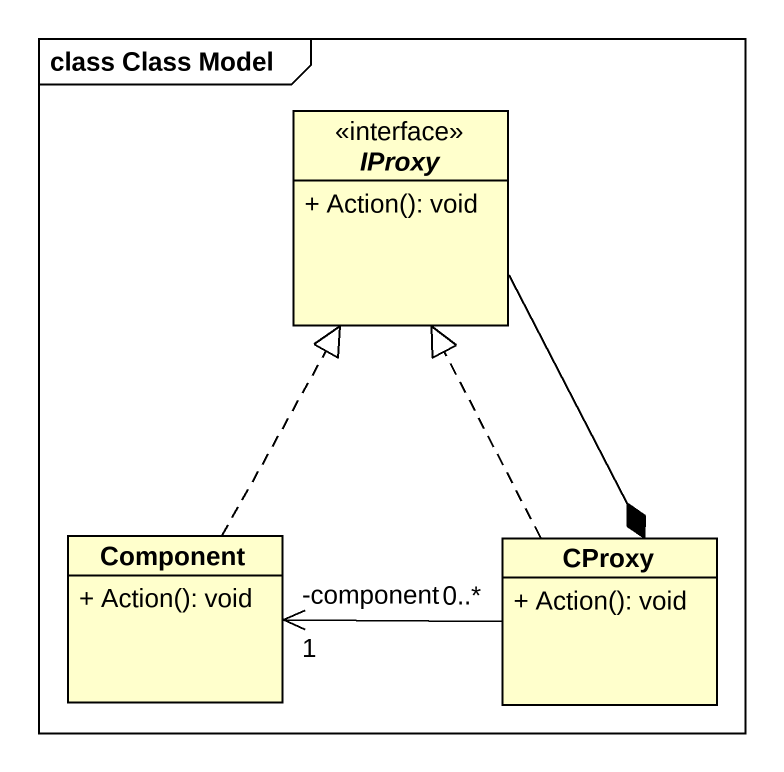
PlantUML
@startuml
mainframe class Class Model
hide circle
hide empty members
skinparam classAttributeIconSize 0
interface IProxy <<interface>> {
  + Action(): void
}
class "Component" as Component_ {
  + Action(): void
}
class CProxy {
  + Action(): void
}
IProxy --* CProxy
Component_ .up.|> IProxy
Component_ "-component\n1" <-right- "0..*" CProxy
CProxy .up.|> IProxy
@enduml
